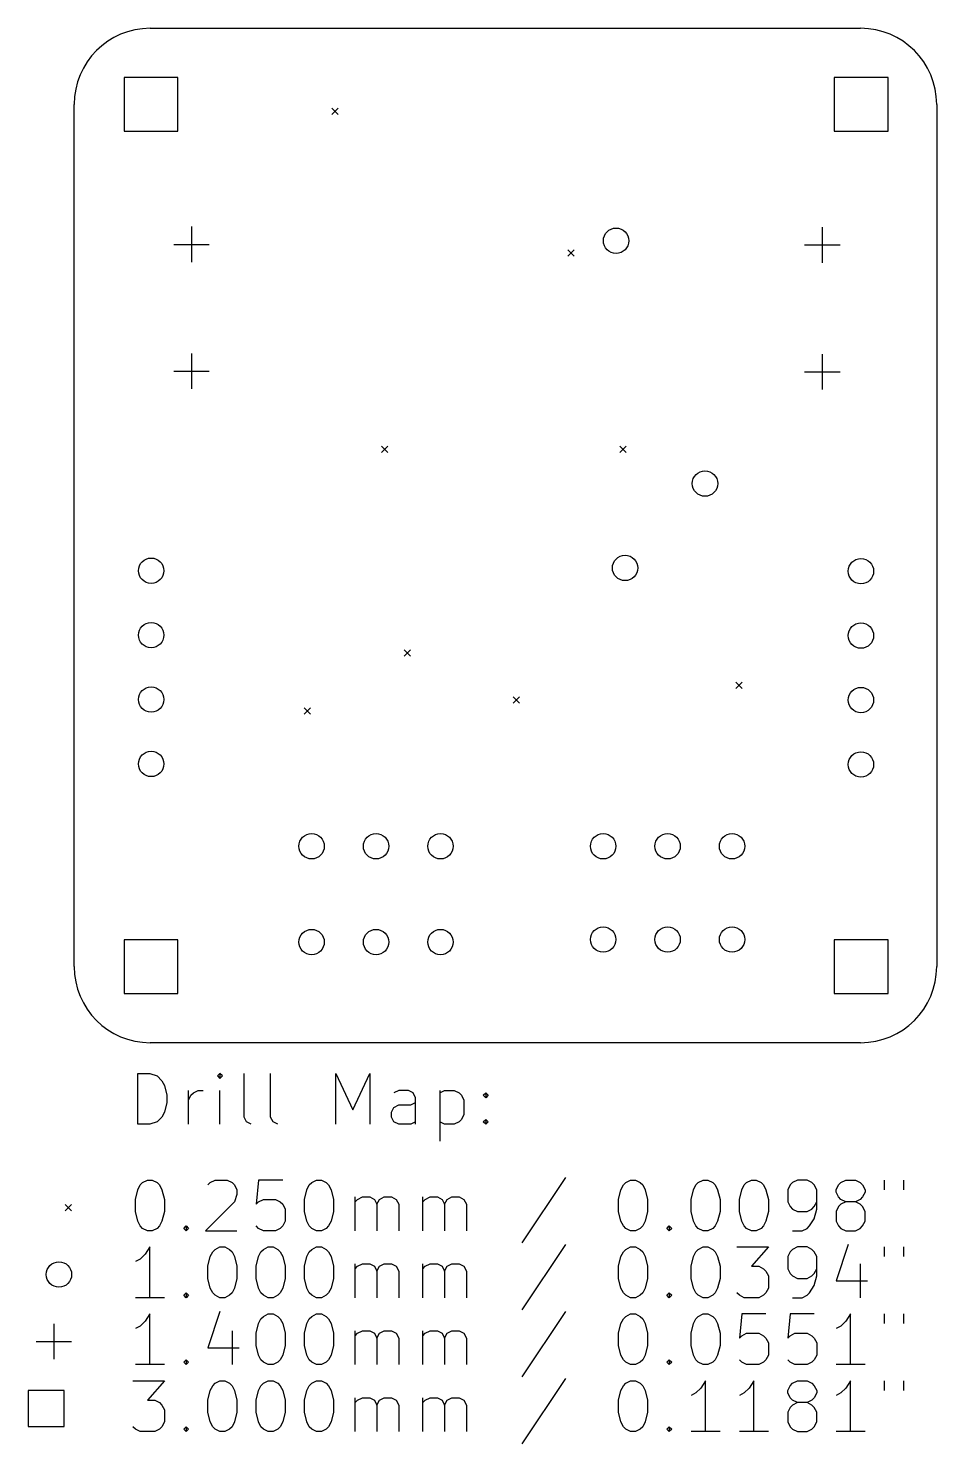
# Model space of a CAD drawing. Extents: x 111.7 to 181.5, y -141.1 to -85.
# Drawn here: x 111.7 to 147.5, y -140.8 to -85 of the extents above; entities that cross this region are included whole.
import ezdxf

# ---------------------------------------------------------------- set-up
doc = ezdxf.new("R2010")
doc.units = 0
doc.layers.add('BLACK', color=7, linetype='CONTINUOUS')

msp = doc.modelspace()

# ---------------------------------------------------------------- linework, layer by layer
at = {"layer": 'BLACK', "linetype": 'CONTINUOUS'}
for p, q in [((116.4872, -84.9934), (144.4872, -84.9934)), ((117.57327, -86.93273), (115.45193, -86.93273)), ((115.45193, -86.93273), (115.45193, -89.05407)), ((117.57327, -89.05407), (117.57327, -86.93273)), ((145.57327, -86.93273), (143.45193, -86.93273)), ((143.45193, -86.93273), (143.45193, -89.05407)), ((145.57327, -89.05407), (145.57327, -86.93273)), ((113.4872, -121.9934), (113.4872, -87.9934)), ((123.6492, -88.14), (123.8992, -88.39)), ((123.8992, -88.14), (123.6492, -88.39)), ((147.4872, -87.9934), (147.4872, -121.9934)), ((115.45193, -89.05407), (117.57327, -89.05407)), ((143.45193, -89.05407), (145.57327, -89.05407)), ((118.11, -92.812), (118.11, -94.212)), ((142.9766, -92.8374), (142.9766, -94.2374)), ((117.41, -93.512), (118.81, -93.512)), ((132.9456, -93.728), (133.1956, -93.978)), ((133.1956, -93.728), (132.9456, -93.978)), ((142.2766, -93.5374), (143.6766, -93.5374)), ((118.11, -97.812), (118.11, -99.212)), ((142.9766, -97.8374), (142.9766, -99.2374)), ((117.41, -98.512), (118.81, -98.512)), ((142.2766, -98.5374), (143.6766, -98.5374)), ((125.605, -101.475), (125.855, -101.725)), ((125.855, -101.475), (125.605, -101.725)), ((135.003, -101.475), (135.253, -101.725)), ((135.253, -101.475), (135.003, -101.725)), ((126.494, -109.5014), (126.744, -109.7514)), ((126.744, -109.5014), (126.494, -109.7514)), ((139.575, -110.7714), (139.825, -111.0214)), ((139.825, -110.7714), (139.575, -111.0214)), ((130.7866, -111.3556), (131.0366, -111.6056)), ((131.0366, -111.3556), (130.7866, -111.6056)), ((122.557, -111.7874), (122.807, -112.0374)), ((122.807, -111.7874), (122.557, -112.0374)), ((117.57327, -120.93273), (115.45193, -120.93273)), ((115.45193, -120.93273), (115.45193, -123.05407)), ((117.57327, -123.05407), (117.57327, -120.93273)), ((145.57327, -120.93273), (143.45193, -120.93273)), ((143.45193, -120.93273), (143.45193, -123.05407)), ((145.57327, -123.05407), (145.57327, -120.93273)), ((115.45193, -123.05407), (117.57327, -123.05407)), ((143.45193, -123.05407), (145.57327, -123.05407)), ((144.4872, -124.9934), (116.4872, -124.9934)), ((115.994968, -128.208238), (115.994968, -126.208238)), ((115.994968, -126.208238), (116.471158, -126.208238)), ((116.471158, -126.208238), (116.756873, -126.303476)), ((116.756873, -126.303476), (116.947349, -126.493952)), ((116.947349, -126.493952), (117.042587, -126.684428)), ((117.042587, -126.684428), (117.137825, -127.06538)), ((119.233063, -126.208238), (119.137825, -126.303476)), ((119.137825, -126.303476), (119.233063, -126.398714)), ((119.328301, -126.303476), (119.233063, -126.208238)), ((119.233063, -126.208238), (119.233063, -126.398714)), ((119.233063, -126.398714), (119.328301, -126.303476)), ((120.185444, -127.922523), (120.185444, -126.208238)), ((121.233063, -127.922523), (121.233063, -126.208238)), ((123.804492, -128.208238), (123.804492, -126.208238)), ((123.804492, -126.208238), (124.471159, -127.636809)), ((124.471159, -127.636809), (125.137825, -126.208238)), ((125.137825, -126.208238), (125.137825, -128.208238)), ((117.137825, -127.06538), (117.137825, -127.351095)), ((117.994968, -128.208238), (117.994968, -126.874904)), ((117.994968, -127.255857), (118.090206, -127.06538)), ((118.090206, -127.06538), (118.185444, -126.970142)), ((118.185444, -126.970142), (118.37592, -126.874904)), ((118.37592, -126.874904), (118.566397, -126.874904)), ((119.233063, -128.208238), (119.233063, -126.874904)), ((126.280682, -126.874904), (126.090206, -126.970142)), ((126.661635, -126.874904), (126.280682, -126.874904)), ((126.852111, -126.970142), (126.661635, -126.874904)), ((126.947349, -127.160619), (126.852111, -126.970142)), ((126.947349, -128.208238), (126.947349, -127.160619)), ((127.89973, -126.874904), (127.89973, -128.874904)), ((127.89973, -126.970142), (128.090206, -126.874904)), ((128.090206, -126.874904), (128.471159, -126.874904)), ((128.471159, -126.874904), (128.661635, -126.970142)), ((128.661635, -126.970142), (128.756873, -127.06538)), ((128.756873, -127.06538), (128.852111, -127.255857)), ((129.614016, -127.06538), (129.709254, -126.970142)), ((129.709254, -127.160619), (129.614016, -127.06538)), ((129.709254, -126.970142), (129.804492, -127.06538)), ((129.709254, -126.970142), (129.709254, -127.160619)), ((129.804492, -127.06538), (129.709254, -127.160619)), ((117.042587, -127.732047), (116.947349, -127.922523)), ((117.137825, -127.351095), (117.042587, -127.732047)), ((125.994968, -127.732047), (126.090206, -127.541571)), ((125.994968, -127.922523), (125.994968, -127.732047)), ((126.090206, -127.541571), (126.280682, -127.446333)), ((126.280682, -127.446333), (126.756873, -127.446333)), ((126.756873, -127.446333), (126.947349, -127.351095)), ((128.852111, -127.255857), (128.852111, -127.827285)), ((116.471158, -128.208238), (115.994968, -128.208238)), ((116.756873, -128.113), (116.471158, -128.208238)), ((116.947349, -127.922523), (116.756873, -128.113)), ((120.280682, -128.113), (120.185444, -127.922523)), ((120.471158, -128.208238), (120.280682, -128.113)), ((121.328301, -128.113), (121.233063, -127.922523)), ((121.518777, -128.208238), (121.328301, -128.113)), ((126.090206, -128.113), (125.994968, -127.922523)), ((126.280682, -128.208238), (126.090206, -128.113)), ((126.756873, -128.208238), (126.280682, -128.208238)), ((126.947349, -128.113), (126.756873, -128.208238)), ((128.090206, -128.208238), (127.89973, -128.113)), ((128.471159, -128.208238), (128.090206, -128.208238)), ((128.661635, -128.113), (128.471159, -128.208238)), ((128.756873, -128.017761), (128.661635, -128.113)), ((128.852111, -127.827285), (128.756873, -128.017761)), ((129.614016, -128.113), (129.709254, -128.017761)), ((129.709254, -128.208238), (129.614016, -128.113)), ((129.709254, -128.017761), (129.804492, -128.113)), ((129.709254, -128.017761), (129.709254, -128.208238)), ((129.804492, -128.113), (129.709254, -128.208238)), ((116.090206, -130.598714), (116.185444, -130.503476)), ((116.185444, -130.503476), (116.37592, -130.408238)), ((116.37592, -130.408238), (116.566397, -130.408238)), ((116.566397, -130.408238), (116.756873, -130.503476)), ((116.756873, -130.503476), (116.852111, -130.598714)), ((118.756873, -130.598714), (118.852111, -130.503476)), ((118.852111, -130.503476), (119.042587, -130.408238)), ((119.042587, -130.408238), (119.518778, -130.408238)), ((119.518778, -130.408238), (119.709254, -130.503476)), ((119.709254, -130.503476), (119.804492, -130.598714)), ((120.756873, -130.408238), (120.661635, -131.360619)), ((121.709254, -130.408238), (120.756873, -130.408238)), ((122.756873, -130.598714), (122.852111, -130.503476)), ((122.852111, -130.503476), (123.042587, -130.408238)), ((123.042587, -130.408238), (123.233064, -130.408238)), ((123.233064, -130.408238), (123.42354, -130.503476)), ((123.42354, -130.503476), (123.518778, -130.598714)), ((132.852112, -130.313), (131.137827, -132.884428)), ((135.137827, -130.598714), (135.233065, -130.503476)), ((135.233065, -130.503476), (135.423541, -130.408238)), ((135.423541, -130.408238), (135.614018, -130.408238)), ((135.614018, -130.408238), (135.804494, -130.503476)), ((135.804494, -130.503476), (135.899732, -130.598714)), ((137.99497, -130.598714), (138.090208, -130.503476)), ((138.090208, -130.503476), (138.280684, -130.408238)), ((138.280684, -130.408238), (138.471161, -130.408238)), ((138.471161, -130.408238), (138.661637, -130.503476)), ((138.661637, -130.503476), (138.756875, -130.598714)), ((139.899732, -130.598714), (139.99497, -130.503476)), ((139.99497, -130.503476), (140.185446, -130.408238)), ((140.185446, -130.408238), (140.375923, -130.408238)), ((140.375923, -130.408238), (140.566399, -130.503476)), ((140.566399, -130.503476), (140.661637, -130.598714)), ((141.804494, -130.503476), (141.709256, -130.598714)), ((141.99497, -130.408238), (141.804494, -130.503476)), ((142.375923, -130.408238), (141.99497, -130.408238)), ((142.566399, -130.503476), (142.375923, -130.408238)), ((142.661637, -130.598714), (142.566399, -130.503476)), ((143.614018, -130.598714), (143.709256, -130.503476)), ((143.709256, -130.503476), (143.899732, -130.408238)), ((143.899732, -130.408238), (144.280685, -130.408238)), ((144.280685, -130.408238), (144.471161, -130.503476)), ((144.471161, -130.503476), (144.566399, -130.598714)), ((145.423542, -130.408238), (145.423542, -130.78919)), ((146.185447, -130.408238), (146.185447, -130.78919)), ((115.89973, -131.170142), (115.994968, -130.78919)), ((115.994968, -130.78919), (116.090206, -130.598714)), ((116.852111, -130.598714), (116.947349, -130.78919)), ((116.947349, -130.78919), (117.042587, -131.170142)), ((119.804492, -130.598714), (119.89973, -130.78919)), ((119.89973, -130.979666), (119.804492, -131.26538)), ((119.89973, -130.78919), (119.89973, -130.979666)), ((122.566397, -131.170142), (122.661635, -130.78919)), ((122.661635, -130.78919), (122.756873, -130.598714)), ((123.518778, -130.598714), (123.614016, -130.78919)), ((123.614016, -130.78919), (123.709254, -131.170142)), ((124.566397, -132.408238), (124.566397, -131.074904)), ((124.661635, -131.170142), (124.852111, -131.074904)), ((124.852111, -131.074904), (125.137826, -131.074904)), ((125.137826, -131.074904), (125.328302, -131.170142)), ((125.518778, -131.170142), (125.709254, -131.074904)), ((125.709254, -131.074904), (125.994968, -131.074904)), ((125.994968, -131.074904), (126.185445, -131.170142)), ((127.233064, -132.408238), (127.233064, -131.074904)), ((127.328302, -131.170142), (127.518778, -131.074904)), ((127.518778, -131.074904), (127.804493, -131.074904)), ((127.804493, -131.074904), (127.994969, -131.170142)), ((128.185445, -131.170142), (128.375921, -131.074904)), ((128.375921, -131.074904), (128.661635, -131.074904)), ((128.661635, -131.074904), (128.852112, -131.170142)), ((134.947351, -131.170142), (135.042589, -130.78919)), ((135.042589, -130.78919), (135.137827, -130.598714)), ((135.899732, -130.598714), (135.99497, -130.78919)), ((135.99497, -130.78919), (136.090208, -131.170142)), ((137.804494, -131.170142), (137.899732, -130.78919)), ((137.899732, -130.78919), (137.99497, -130.598714)), ((138.756875, -130.598714), (138.852113, -130.78919)), ((138.852113, -130.78919), (138.947351, -131.170142)), ((139.709256, -131.170142), (139.804494, -130.78919)), ((139.804494, -130.78919), (139.899732, -130.598714)), ((140.661637, -130.598714), (140.756875, -130.78919)), ((140.756875, -130.78919), (140.852113, -131.170142)), ((141.709256, -130.598714), (141.614018, -130.78919)), ((141.614018, -130.78919), (141.614018, -131.26538)), ((142.756875, -130.78919), (142.661637, -130.598714)), ((142.756875, -131.551095), (142.756875, -130.78919)), ((143.51878, -130.78919), (143.614018, -130.598714)), ((143.51878, -130.884428), (143.51878, -130.78919)), ((143.614018, -131.074904), (143.51878, -130.884428)), ((143.709256, -131.170142), (143.614018, -131.074904)), ((144.566399, -131.074904), (144.471161, -131.170142)), ((144.566399, -130.598714), (144.661637, -130.78919)), ((144.661637, -130.884428), (144.566399, -131.074904)), ((144.661637, -130.78919), (144.661637, -130.884428)), ((113.1372, -131.3684), (113.3872, -131.6184)), ((113.3872, -131.3684), (113.1372, -131.6184)), ((115.89973, -131.646333), (115.89973, -131.170142)), ((115.994968, -132.027285), (115.89973, -131.646333)), ((117.042587, -131.646333), (116.947349, -132.027285)), ((117.042587, -131.170142), (117.042587, -131.646333)), ((119.804492, -131.26538), (118.661635, -132.408238)), ((120.661635, -131.360619), (120.756873, -131.26538)), ((120.756873, -131.26538), (120.947349, -131.170142)), ((120.947349, -131.170142), (121.42354, -131.170142)), ((121.42354, -131.170142), (121.614016, -131.26538)), ((121.614016, -131.26538), (121.709254, -131.360619)), ((121.709254, -131.360619), (121.804492, -131.551095)), ((121.804492, -131.551095), (121.804492, -132.027285)), ((122.566397, -131.646333), (122.566397, -131.170142)), ((122.661635, -132.027285), (122.566397, -131.646333)), ((123.709254, -131.646333), (123.614016, -132.027285)), ((123.709254, -131.170142), (123.709254, -131.646333)), ((124.566397, -131.26538), (124.661635, -131.170142)), ((125.328302, -131.170142), (125.42354, -131.360619)), ((125.42354, -131.360619), (125.518778, -131.170142)), ((125.42354, -131.360619), (125.42354, -132.408238)), ((126.185445, -131.170142), (126.280683, -131.360619)), ((126.280683, -131.360619), (126.280683, -132.408238)), ((127.233064, -131.26538), (127.328302, -131.170142)), ((127.994969, -131.170142), (128.090207, -131.360619)), ((128.090207, -131.360619), (128.185445, -131.170142)), ((128.090207, -131.360619), (128.090207, -132.408238)), ((128.852112, -131.170142), (128.94735, -131.360619)), ((128.94735, -131.360619), (128.94735, -132.408238)), ((134.947351, -131.646333), (134.947351, -131.170142)), ((135.042589, -132.027285), (134.947351, -131.646333)), ((136.090208, -131.646333), (135.99497, -132.027285)), ((136.090208, -131.170142), (136.090208, -131.646333)), ((137.804494, -131.646333), (137.804494, -131.170142)), ((137.899732, -132.027285), (137.804494, -131.646333)), ((138.947351, -131.646333), (138.852113, -132.027285)), ((138.947351, -131.170142), (138.947351, -131.646333)), ((139.709256, -131.646333), (139.709256, -131.170142)), ((139.804494, -132.027285), (139.709256, -131.646333)), ((140.852113, -131.646333), (140.756875, -132.027285)), ((140.852113, -131.170142), (140.852113, -131.646333)), ((141.614018, -131.26538), (141.709256, -131.455857)), ((141.709256, -131.455857), (141.804494, -131.551095)), ((141.804494, -131.551095), (141.99497, -131.646333)), ((141.99497, -131.646333), (142.375923, -131.646333)), ((142.375923, -131.646333), (142.566399, -131.551095)), ((142.566399, -131.551095), (142.661637, -131.455857)), ((142.661637, -131.455857), (142.756875, -131.26538)), ((142.661637, -131.932047), (142.756875, -131.551095)), ((143.614018, -131.455857), (143.51878, -131.646333)), ((143.51878, -131.646333), (143.51878, -132.027285)), ((143.709256, -131.360619), (143.614018, -131.455857)), ((143.899732, -131.26538), (143.709256, -131.170142)), ((143.899732, -131.26538), (143.709256, -131.360619)), ((144.280685, -131.26538), (143.899732, -131.26538)), ((144.471161, -131.170142), (144.280685, -131.26538)), ((144.471161, -131.360619), (144.280685, -131.26538)), ((144.566399, -131.455857), (144.471161, -131.360619)), ((144.661637, -131.646333), (144.566399, -131.455857)), ((144.661637, -132.027285), (144.661637, -131.646333)), ((116.090206, -132.217761), (115.994968, -132.027285)), ((116.185444, -132.313), (116.090206, -132.217761)), ((116.852111, -132.217761), (116.756873, -132.313)), ((116.947349, -132.027285), (116.852111, -132.217761)), ((117.804492, -132.313), (117.89973, -132.217761)), ((117.89973, -132.217761), (117.994968, -132.313)), ((117.89973, -132.217761), (117.89973, -132.408238)), ((120.756873, -132.313), (120.661635, -132.217761)), ((121.709254, -132.217761), (121.614016, -132.313)), ((121.804492, -132.027285), (121.709254, -132.217761)), ((122.756873, -132.217761), (122.661635, -132.027285)), ((122.852111, -132.313), (122.756873, -132.217761)), ((123.518778, -132.217761), (123.42354, -132.313)), ((123.614016, -132.027285), (123.518778, -132.217761)), ((135.137827, -132.217761), (135.042589, -132.027285)), ((135.233065, -132.313), (135.137827, -132.217761)), ((135.899732, -132.217761), (135.804494, -132.313)), ((135.99497, -132.027285), (135.899732, -132.217761)), ((136.852113, -132.313), (136.947351, -132.217761)), ((136.947351, -132.217761), (137.042589, -132.313)), ((136.947351, -132.217761), (136.947351, -132.408238)), ((137.99497, -132.217761), (137.899732, -132.027285)), ((138.090208, -132.313), (137.99497, -132.217761)), ((138.756875, -132.217761), (138.661637, -132.313)), ((138.852113, -132.027285), (138.756875, -132.217761)), ((139.899732, -132.217761), (139.804494, -132.027285)), ((139.99497, -132.313), (139.899732, -132.217761)), ((140.661637, -132.217761), (140.566399, -132.313)), ((140.756875, -132.027285), (140.661637, -132.217761)), ((142.375923, -132.313), (142.471161, -132.217761)), ((142.471161, -132.217761), (142.661637, -131.932047)), ((143.51878, -132.027285), (143.614018, -132.217761)), ((143.614018, -132.217761), (143.709256, -132.313)), ((144.471161, -132.313), (144.566399, -132.217761)), ((144.566399, -132.217761), (144.661637, -132.027285)), ((116.37592, -132.408238), (116.185444, -132.313)), ((116.566397, -132.408238), (116.37592, -132.408238)), ((116.756873, -132.313), (116.566397, -132.408238)), ((117.89973, -132.408238), (117.804492, -132.313)), ((117.994968, -132.313), (117.89973, -132.408238)), ((118.661635, -132.408238), (119.89973, -132.408238)), ((120.947349, -132.408238), (120.756873, -132.313)), ((121.42354, -132.408238), (120.947349, -132.408238)), ((121.614016, -132.313), (121.42354, -132.408238)), ((123.042587, -132.408238), (122.852111, -132.313)), ((123.233064, -132.408238), (123.042587, -132.408238)), ((123.42354, -132.313), (123.233064, -132.408238)), ((135.423541, -132.408238), (135.233065, -132.313)), ((135.614018, -132.408238), (135.423541, -132.408238)), ((135.804494, -132.313), (135.614018, -132.408238)), ((136.947351, -132.408238), (136.852113, -132.313)), ((137.042589, -132.313), (136.947351, -132.408238)), ((138.280684, -132.408238), (138.090208, -132.313)), ((138.471161, -132.408238), (138.280684, -132.408238)), ((138.661637, -132.313), (138.471161, -132.408238)), ((140.185446, -132.408238), (139.99497, -132.313)), ((140.375923, -132.408238), (140.185446, -132.408238)), ((140.566399, -132.313), (140.375923, -132.408238)), ((141.804494, -132.408238), (142.185446, -132.408238)), ((142.185446, -132.408238), (142.375923, -132.313)), ((143.709256, -132.313), (143.899732, -132.408238)), ((143.899732, -132.408238), (144.280685, -132.408238)), ((144.280685, -132.408238), (144.471161, -132.313)), ((116.280682, -133.333952), (116.090206, -133.524428)), ((116.471158, -133.048238), (116.280682, -133.333952)), ((116.471158, -135.048238), (116.471158, -133.048238)), ((118.852111, -133.42919), (118.947349, -133.238714)), ((118.947349, -133.238714), (119.042587, -133.143476)), ((119.042587, -133.143476), (119.233063, -133.048238)), ((119.233063, -133.048238), (119.42354, -133.048238)), ((119.42354, -133.048238), (119.614016, -133.143476)), ((119.614016, -133.143476), (119.709254, -133.238714)), ((119.709254, -133.238714), (119.804492, -133.42919)), ((120.756873, -133.42919), (120.852111, -133.238714)), ((120.852111, -133.238714), (120.947349, -133.143476)), ((120.947349, -133.143476), (121.137825, -133.048238)), ((121.137825, -133.048238), (121.328302, -133.048238)), ((121.328302, -133.048238), (121.518778, -133.143476)), ((121.518778, -133.143476), (121.614016, -133.238714)), ((121.614016, -133.238714), (121.709254, -133.42919)), ((122.661635, -133.42919), (122.756873, -133.238714)), ((122.756873, -133.238714), (122.852111, -133.143476)), ((122.852111, -133.143476), (123.042587, -133.048238)), ((123.042587, -133.048238), (123.233064, -133.048238)), ((123.233064, -133.048238), (123.42354, -133.143476)), ((123.42354, -133.143476), (123.518778, -133.238714)), ((123.518778, -133.238714), (123.614016, -133.42919)), ((132.852112, -132.953), (131.137827, -135.524428)), ((135.042589, -133.42919), (135.137827, -133.238714)), ((135.137827, -133.238714), (135.233065, -133.143476)), ((135.233065, -133.143476), (135.423541, -133.048238)), ((135.423541, -133.048238), (135.614018, -133.048238)), ((135.614018, -133.048238), (135.804494, -133.143476)), ((135.804494, -133.143476), (135.899732, -133.238714)), ((135.899732, -133.238714), (135.99497, -133.42919)), ((137.899732, -133.42919), (137.99497, -133.238714)), ((137.99497, -133.238714), (138.090208, -133.143476)), ((138.090208, -133.143476), (138.280684, -133.048238)), ((138.280684, -133.048238), (138.471161, -133.048238)), ((138.471161, -133.048238), (138.661637, -133.143476)), ((138.661637, -133.143476), (138.756875, -133.238714)), ((138.756875, -133.238714), (138.852113, -133.42919)), ((139.614018, -133.048238), (140.852113, -133.048238)), ((140.852113, -133.048238), (140.185446, -133.810142)), ((141.709256, -133.238714), (141.614018, -133.42919)), ((141.804494, -133.143476), (141.709256, -133.238714)), ((141.99497, -133.048238), (141.804494, -133.143476)), ((142.375923, -133.048238), (141.99497, -133.048238)), ((142.566399, -133.143476), (142.375923, -133.048238)), ((142.661637, -133.238714), (142.566399, -133.143476)), ((142.756875, -133.42919), (142.661637, -133.238714)), ((143.99497, -132.953), (143.51878, -134.381571)), ((145.423542, -133.048238), (145.423542, -133.42919)), ((146.185447, -133.048238), (146.185447, -133.42919)), ((116.090206, -133.524428), (115.89973, -133.619666)), ((118.756873, -133.810142), (118.852111, -133.42919)), ((118.756873, -134.286333), (118.756873, -133.810142)), ((119.804492, -133.42919), (119.89973, -133.810142)), ((119.89973, -133.810142), (119.89973, -134.286333)), ((120.661635, -133.810142), (120.756873, -133.42919)), ((120.661635, -134.286333), (120.661635, -133.810142)), ((121.709254, -133.42919), (121.804492, -133.810142)), ((121.804492, -133.810142), (121.804492, -134.286333)), ((122.566397, -133.810142), (122.661635, -133.42919)), ((122.566397, -134.286333), (122.566397, -133.810142)), ((123.614016, -133.42919), (123.709254, -133.810142)), ((123.709254, -133.810142), (123.709254, -134.286333)), ((124.566397, -135.048238), (124.566397, -133.714904)), ((124.566397, -133.90538), (124.661635, -133.810142)), ((124.661635, -133.810142), (124.852111, -133.714904)), ((124.852111, -133.714904), (125.137826, -133.714904)), ((125.137826, -133.714904), (125.328302, -133.810142)), ((125.328302, -133.810142), (125.42354, -134.000619)), ((125.42354, -134.000619), (125.518778, -133.810142)), ((125.518778, -133.810142), (125.709254, -133.714904)), ((125.709254, -133.714904), (125.994968, -133.714904)), ((125.994968, -133.714904), (126.185445, -133.810142)), ((126.185445, -133.810142), (126.280683, -134.000619)), ((127.233064, -135.048238), (127.233064, -133.714904)), ((127.233064, -133.90538), (127.328302, -133.810142)), ((127.328302, -133.810142), (127.518778, -133.714904)), ((127.518778, -133.714904), (127.804493, -133.714904)), ((127.804493, -133.714904), (127.994969, -133.810142)), ((127.994969, -133.810142), (128.090207, -134.000619)), ((128.090207, -134.000619), (128.185445, -133.810142)), ((128.185445, -133.810142), (128.375921, -133.714904)), ((128.375921, -133.714904), (128.661635, -133.714904)), ((128.661635, -133.714904), (128.852112, -133.810142)), ((128.852112, -133.810142), (128.94735, -134.000619)), ((134.947351, -133.810142), (135.042589, -133.42919)), ((134.947351, -134.286333), (134.947351, -133.810142)), ((135.99497, -133.42919), (136.090208, -133.810142)), ((136.090208, -133.810142), (136.090208, -134.286333)), ((137.804494, -133.810142), (137.899732, -133.42919)), ((137.804494, -134.286333), (137.804494, -133.810142)), ((138.852113, -133.42919), (138.947351, -133.810142)), ((138.947351, -133.810142), (138.947351, -134.286333)), ((140.185446, -133.810142), (140.471161, -133.810142)), ((140.471161, -133.810142), (140.661637, -133.90538)), ((140.661637, -133.90538), (140.756875, -134.000619)), ((141.614018, -133.42919), (141.614018, -133.90538)), ((141.614018, -133.90538), (141.709256, -134.095857)), ((142.661637, -134.095857), (142.756875, -133.90538)), ((142.756875, -134.191095), (142.756875, -133.42919)), ((144.471161, -133.714904), (144.471161, -135.048238)), ((118.852111, -134.667285), (118.756873, -134.286333)), ((119.89973, -134.286333), (119.804492, -134.667285)), ((120.756873, -134.667285), (120.661635, -134.286333)), ((121.804492, -134.286333), (121.709254, -134.667285)), ((122.661635, -134.667285), (122.566397, -134.286333)), ((123.709254, -134.286333), (123.614016, -134.667285)), ((125.42354, -134.000619), (125.42354, -135.048238)), ((126.280683, -134.000619), (126.280683, -135.048238)), ((128.090207, -134.000619), (128.090207, -135.048238)), ((128.94735, -134.000619), (128.94735, -135.048238)), ((135.042589, -134.667285), (134.947351, -134.286333)), ((136.090208, -134.286333), (135.99497, -134.667285)), ((137.899732, -134.667285), (137.804494, -134.286333)), ((138.947351, -134.286333), (138.852113, -134.667285)), ((140.756875, -134.000619), (140.852113, -134.191095)), ((140.852113, -134.191095), (140.852113, -134.667285)), ((141.709256, -134.095857), (141.804494, -134.191095)), ((141.804494, -134.191095), (141.99497, -134.286333)), ((141.99497, -134.286333), (142.375923, -134.286333)), ((142.375923, -134.286333), (142.566399, -134.191095)), ((142.566399, -134.191095), (142.661637, -134.095857)), ((142.661637, -134.572047), (142.756875, -134.191095)), ((143.51878, -134.381571), (144.756875, -134.381571)), ((117.042587, -135.048238), (115.89973, -135.048238)), ((117.804492, -134.953), (117.89973, -134.857761)), ((117.89973, -135.048238), (117.804492, -134.953)), ((117.89973, -134.857761), (117.994968, -134.953)), ((117.89973, -134.857761), (117.89973, -135.048238)), ((117.994968, -134.953), (117.89973, -135.048238)), ((118.947349, -134.857761), (118.852111, -134.667285)), ((119.042587, -134.953), (118.947349, -134.857761)), ((119.233063, -135.048238), (119.042587, -134.953)), ((119.42354, -135.048238), (119.233063, -135.048238)), ((119.614016, -134.953), (119.42354, -135.048238)), ((119.709254, -134.857761), (119.614016, -134.953)), ((119.804492, -134.667285), (119.709254, -134.857761)), ((120.852111, -134.857761), (120.756873, -134.667285)), ((120.947349, -134.953), (120.852111, -134.857761)), ((121.137825, -135.048238), (120.947349, -134.953)), ((121.328302, -135.048238), (121.137825, -135.048238)), ((121.518778, -134.953), (121.328302, -135.048238)), ((121.614016, -134.857761), (121.518778, -134.953)), ((121.709254, -134.667285), (121.614016, -134.857761)), ((122.756873, -134.857761), (122.661635, -134.667285)), ((122.852111, -134.953), (122.756873, -134.857761)), ((123.042587, -135.048238), (122.852111, -134.953)), ((123.233064, -135.048238), (123.042587, -135.048238)), ((123.42354, -134.953), (123.233064, -135.048238)), ((123.518778, -134.857761), (123.42354, -134.953)), ((123.614016, -134.667285), (123.518778, -134.857761)), ((135.137827, -134.857761), (135.042589, -134.667285)), ((135.233065, -134.953), (135.137827, -134.857761)), ((135.423541, -135.048238), (135.233065, -134.953)), ((135.614018, -135.048238), (135.423541, -135.048238)), ((135.804494, -134.953), (135.614018, -135.048238)), ((135.899732, -134.857761), (135.804494, -134.953)), ((135.99497, -134.667285), (135.899732, -134.857761)), ((136.852113, -134.953), (136.947351, -134.857761)), ((136.947351, -135.048238), (136.852113, -134.953)), ((136.947351, -134.857761), (137.042589, -134.953)), ((136.947351, -134.857761), (136.947351, -135.048238)), ((137.042589, -134.953), (136.947351, -135.048238)), ((137.99497, -134.857761), (137.899732, -134.667285)), ((138.090208, -134.953), (137.99497, -134.857761)), ((138.280684, -135.048238), (138.090208, -134.953)), ((138.471161, -135.048238), (138.280684, -135.048238)), ((138.661637, -134.953), (138.471161, -135.048238)), ((138.756875, -134.857761), (138.661637, -134.953)), ((138.852113, -134.667285), (138.756875, -134.857761)), ((139.709256, -134.953), (139.614018, -134.857761)), ((139.899732, -135.048238), (139.709256, -134.953)), ((140.471161, -135.048238), (139.899732, -135.048238)), ((140.661637, -134.953), (140.471161, -135.048238)), ((140.756875, -134.857761), (140.661637, -134.953)), ((140.852113, -134.667285), (140.756875, -134.857761)), ((141.804494, -135.048238), (142.185446, -135.048238)), ((142.185446, -135.048238), (142.375923, -134.953)), ((142.375923, -134.953), (142.471161, -134.857761)), ((142.471161, -134.857761), (142.661637, -134.572047)), ((119.233063, -135.593), (118.756873, -137.021571)), ((132.852112, -135.593), (131.137827, -138.164428)), ((112.6872, -136.0734), (112.6872, -137.4734)), ((116.090206, -136.164428), (115.89973, -136.259666)), ((116.280682, -135.973952), (116.090206, -136.164428)), ((116.471158, -135.688238), (116.280682, -135.973952)), ((116.471158, -137.688238), (116.471158, -135.688238)), ((120.661635, -136.450142), (120.756873, -136.06919)), ((120.756873, -136.06919), (120.852111, -135.878714)), ((120.852111, -135.878714), (120.947349, -135.783476)), ((120.947349, -135.783476), (121.137825, -135.688238)), ((121.137825, -135.688238), (121.328302, -135.688238)), ((121.328302, -135.688238), (121.518778, -135.783476)), ((121.518778, -135.783476), (121.614016, -135.878714)), ((121.614016, -135.878714), (121.709254, -136.06919)), ((121.709254, -136.06919), (121.804492, -136.450142)), ((122.566397, -136.450142), (122.661635, -136.06919)), ((122.661635, -136.06919), (122.756873, -135.878714)), ((122.756873, -135.878714), (122.852111, -135.783476)), ((122.852111, -135.783476), (123.042587, -135.688238)), ((123.042587, -135.688238), (123.233064, -135.688238)), ((123.233064, -135.688238), (123.42354, -135.783476)), ((123.42354, -135.783476), (123.518778, -135.878714)), ((123.518778, -135.878714), (123.614016, -136.06919)), ((123.614016, -136.06919), (123.709254, -136.450142)), ((134.947351, -136.450142), (135.042589, -136.06919)), ((135.042589, -136.06919), (135.137827, -135.878714)), ((135.137827, -135.878714), (135.233065, -135.783476)), ((135.233065, -135.783476), (135.423541, -135.688238)), ((135.423541, -135.688238), (135.614018, -135.688238)), ((135.614018, -135.688238), (135.804494, -135.783476)), ((135.804494, -135.783476), (135.899732, -135.878714)), ((135.899732, -135.878714), (135.99497, -136.06919)), ((135.99497, -136.06919), (136.090208, -136.450142)), ((137.804494, -136.450142), (137.899732, -136.06919)), ((137.899732, -136.06919), (137.99497, -135.878714)), ((137.99497, -135.878714), (138.090208, -135.783476)), ((138.090208, -135.783476), (138.280684, -135.688238)), ((138.280684, -135.688238), (138.471161, -135.688238)), ((138.471161, -135.688238), (138.661637, -135.783476)), ((138.661637, -135.783476), (138.756875, -135.878714)), ((138.756875, -135.878714), (138.852113, -136.06919)), ((138.852113, -136.06919), (138.947351, -136.450142)), ((139.804494, -135.688238), (139.709256, -136.640619)), ((140.756875, -135.688238), (139.804494, -135.688238)), ((141.709256, -135.688238), (141.614018, -136.640619)), ((142.661637, -135.688238), (141.709256, -135.688238)), ((143.709256, -136.164428), (143.51878, -136.259666)), ((143.899732, -135.973952), (143.709256, -136.164428)), ((144.090208, -135.688238), (143.899732, -135.973952)), ((144.090208, -137.688238), (144.090208, -135.688238)), ((145.423542, -135.688238), (145.423542, -136.06919)), ((146.185447, -135.688238), (146.185447, -136.06919)), ((119.709254, -136.354904), (119.709254, -137.688238)), ((120.661635, -136.926333), (120.661635, -136.450142)), ((121.804492, -136.450142), (121.804492, -136.926333)), ((122.566397, -136.926333), (122.566397, -136.450142)), ((123.709254, -136.450142), (123.709254, -136.926333)), ((124.566397, -137.688238), (124.566397, -136.354904)), ((124.566397, -136.54538), (124.661635, -136.450142)), ((124.661635, -136.450142), (124.852111, -136.354904)), ((124.852111, -136.354904), (125.137826, -136.354904)), ((125.137826, -136.354904), (125.328302, -136.450142)), ((125.328302, -136.450142), (125.42354, -136.640619)), ((125.42354, -136.640619), (125.518778, -136.450142)), ((125.42354, -136.640619), (125.42354, -137.688238)), ((125.518778, -136.450142), (125.709254, -136.354904)), ((125.709254, -136.354904), (125.994968, -136.354904)), ((125.994968, -136.354904), (126.185445, -136.450142)), ((126.185445, -136.450142), (126.280683, -136.640619)), ((126.280683, -136.640619), (126.280683, -137.688238)), ((127.233064, -137.688238), (127.233064, -136.354904)), ((127.233064, -136.54538), (127.328302, -136.450142)), ((127.328302, -136.450142), (127.518778, -136.354904)), ((127.518778, -136.354904), (127.804493, -136.354904)), ((127.804493, -136.354904), (127.994969, -136.450142)), ((127.994969, -136.450142), (128.090207, -136.640619)), ((128.090207, -136.640619), (128.185445, -136.450142)), ((128.090207, -136.640619), (128.090207, -137.688238)), ((128.185445, -136.450142), (128.375921, -136.354904)), ((128.375921, -136.354904), (128.661635, -136.354904)), ((128.661635, -136.354904), (128.852112, -136.450142)), ((128.852112, -136.450142), (128.94735, -136.640619)), ((128.94735, -136.640619), (128.94735, -137.688238)), ((134.947351, -136.926333), (134.947351, -136.450142)), ((136.090208, -136.450142), (136.090208, -136.926333)), ((137.804494, -136.926333), (137.804494, -136.450142)), ((138.947351, -136.450142), (138.947351, -136.926333)), ((139.709256, -136.640619), (139.804494, -136.54538)), ((139.804494, -136.54538), (139.99497, -136.450142)), ((139.99497, -136.450142), (140.471161, -136.450142)), ((140.471161, -136.450142), (140.661637, -136.54538)), ((140.661637, -136.54538), (140.756875, -136.640619)), ((140.756875, -136.640619), (140.852113, -136.831095)), ((141.614018, -136.640619), (141.709256, -136.54538)), ((141.709256, -136.54538), (141.899732, -136.450142)), ((141.899732, -136.450142), (142.375923, -136.450142)), ((142.375923, -136.450142), (142.566399, -136.54538)), ((142.566399, -136.54538), (142.661637, -136.640619)), ((142.661637, -136.640619), (142.756875, -136.831095)), ((111.9872, -136.7734), (113.3872, -136.7734)), ((118.756873, -137.021571), (119.994968, -137.021571)), ((120.756873, -137.307285), (120.661635, -136.926333)), ((121.804492, -136.926333), (121.709254, -137.307285)), ((122.661635, -137.307285), (122.566397, -136.926333)), ((123.709254, -136.926333), (123.614016, -137.307285)), ((135.042589, -137.307285), (134.947351, -136.926333)), ((136.090208, -136.926333), (135.99497, -137.307285)), ((137.899732, -137.307285), (137.804494, -136.926333)), ((138.947351, -136.926333), (138.852113, -137.307285)), ((140.852113, -136.831095), (140.852113, -137.307285)), ((142.756875, -136.831095), (142.756875, -137.307285)), ((117.042587, -137.688238), (115.89973, -137.688238)), ((117.804492, -137.593), (117.89973, -137.497761)), ((117.89973, -137.688238), (117.804492, -137.593)), ((117.89973, -137.497761), (117.994968, -137.593)), ((117.89973, -137.497761), (117.89973, -137.688238)), ((117.994968, -137.593), (117.89973, -137.688238)), ((120.852111, -137.497761), (120.756873, -137.307285)), ((120.947349, -137.593), (120.852111, -137.497761)), ((121.137825, -137.688238), (120.947349, -137.593)), ((121.328302, -137.688238), (121.137825, -137.688238)), ((121.518778, -137.593), (121.328302, -137.688238)), ((121.614016, -137.497761), (121.518778, -137.593)), ((121.709254, -137.307285), (121.614016, -137.497761)), ((122.756873, -137.497761), (122.661635, -137.307285)), ((122.852111, -137.593), (122.756873, -137.497761)), ((123.042587, -137.688238), (122.852111, -137.593)), ((123.233064, -137.688238), (123.042587, -137.688238)), ((123.42354, -137.593), (123.233064, -137.688238)), ((123.518778, -137.497761), (123.42354, -137.593)), ((123.614016, -137.307285), (123.518778, -137.497761)), ((135.137827, -137.497761), (135.042589, -137.307285)), ((135.233065, -137.593), (135.137827, -137.497761)), ((135.423541, -137.688238), (135.233065, -137.593)), ((135.614018, -137.688238), (135.423541, -137.688238)), ((135.804494, -137.593), (135.614018, -137.688238)), ((135.899732, -137.497761), (135.804494, -137.593)), ((135.99497, -137.307285), (135.899732, -137.497761)), ((136.852113, -137.593), (136.947351, -137.497761)), ((136.947351, -137.688238), (136.852113, -137.593)), ((136.947351, -137.497761), (137.042589, -137.593)), ((136.947351, -137.497761), (136.947351, -137.688238)), ((137.042589, -137.593), (136.947351, -137.688238)), ((137.99497, -137.497761), (137.899732, -137.307285)), ((138.090208, -137.593), (137.99497, -137.497761)), ((138.280684, -137.688238), (138.090208, -137.593)), ((138.471161, -137.688238), (138.280684, -137.688238)), ((138.661637, -137.593), (138.471161, -137.688238)), ((138.756875, -137.497761), (138.661637, -137.593)), ((138.852113, -137.307285), (138.756875, -137.497761)), ((139.804494, -137.593), (139.709256, -137.497761)), ((139.99497, -137.688238), (139.804494, -137.593)), ((140.471161, -137.688238), (139.99497, -137.688238)), ((140.661637, -137.593), (140.471161, -137.688238)), ((140.756875, -137.497761), (140.661637, -137.593)), ((140.852113, -137.307285), (140.756875, -137.497761)), ((141.709256, -137.593), (141.614018, -137.497761)), ((141.899732, -137.688238), (141.709256, -137.593)), ((142.375923, -137.688238), (141.899732, -137.688238)), ((142.566399, -137.593), (142.375923, -137.688238)), ((142.661637, -137.497761), (142.566399, -137.593)), ((142.756875, -137.307285), (142.661637, -137.497761)), ((144.661637, -137.688238), (143.51878, -137.688238)), ((115.804492, -138.328238), (117.042587, -138.328238)), ((117.042587, -138.328238), (116.37592, -139.090142)), ((119.042587, -138.423476), (119.233063, -138.328238)), ((119.233063, -138.328238), (119.42354, -138.328238)), ((119.42354, -138.328238), (119.614016, -138.423476)), ((120.947349, -138.423476), (121.137825, -138.328238)), ((121.137825, -138.328238), (121.328302, -138.328238)), ((121.328302, -138.328238), (121.518778, -138.423476)), ((122.852111, -138.423476), (123.042587, -138.328238)), ((123.042587, -138.328238), (123.233064, -138.328238)), ((123.233064, -138.328238), (123.42354, -138.423476)), ((132.852112, -138.233), (131.137827, -140.804428)), ((135.233065, -138.423476), (135.423541, -138.328238)), ((135.423541, -138.328238), (135.614018, -138.328238)), ((135.614018, -138.328238), (135.804494, -138.423476)), ((138.375922, -138.328238), (138.185446, -138.613952)), ((138.375922, -140.328238), (138.375922, -138.328238)), ((140.280684, -138.328238), (140.090208, -138.613952)), ((140.280684, -140.328238), (140.280684, -138.328238)), ((141.804494, -138.423476), (141.99497, -138.328238)), ((141.99497, -138.328238), (142.375923, -138.328238)), ((142.375923, -138.328238), (142.566399, -138.423476)), ((144.090208, -138.328238), (143.899732, -138.613952)), ((144.090208, -140.328238), (144.090208, -138.328238)), ((145.423542, -138.328238), (145.423542, -138.70919)), ((146.185447, -138.328238), (146.185447, -138.70919)), ((113.094314, -138.706286), (111.680086, -138.706286)), ((111.680086, -138.706286), (111.680086, -140.120514)), ((113.094314, -140.120514), (113.094314, -138.706286)), ((118.756873, -139.090142), (118.852111, -138.70919)), ((118.852111, -138.70919), (118.947349, -138.518714)), ((118.947349, -138.518714), (119.042587, -138.423476)), ((119.614016, -138.423476), (119.709254, -138.518714)), ((119.709254, -138.518714), (119.804492, -138.70919)), ((119.804492, -138.70919), (119.89973, -139.090142)), ((120.661635, -139.090142), (120.756873, -138.70919)), ((120.756873, -138.70919), (120.852111, -138.518714)), ((120.852111, -138.518714), (120.947349, -138.423476)), ((121.518778, -138.423476), (121.614016, -138.518714)), ((121.614016, -138.518714), (121.709254, -138.70919)), ((121.709254, -138.70919), (121.804492, -139.090142)), ((122.566397, -139.090142), (122.661635, -138.70919)), ((122.661635, -138.70919), (122.756873, -138.518714)), ((122.756873, -138.518714), (122.852111, -138.423476)), ((123.42354, -138.423476), (123.518778, -138.518714)), ((123.518778, -138.518714), (123.614016, -138.70919)), ((123.614016, -138.70919), (123.709254, -139.090142)), ((134.947351, -139.090142), (135.042589, -138.70919)), ((135.042589, -138.70919), (135.137827, -138.518714)), ((135.137827, -138.518714), (135.233065, -138.423476)), ((135.804494, -138.423476), (135.899732, -138.518714)), ((135.899732, -138.518714), (135.99497, -138.70919)), ((135.99497, -138.70919), (136.090208, -139.090142)), ((137.99497, -138.804428), (137.804494, -138.899666)), ((138.185446, -138.613952), (137.99497, -138.804428)), ((139.899732, -138.804428), (139.709256, -138.899666)), ((140.090208, -138.613952), (139.899732, -138.804428)), ((141.614018, -138.70919), (141.709256, -138.518714)), ((141.614018, -138.804428), (141.614018, -138.70919)), ((141.709256, -138.994904), (141.614018, -138.804428)), ((141.709256, -138.518714), (141.804494, -138.423476)), ((142.566399, -138.423476), (142.661637, -138.518714)), ((142.661637, -138.518714), (142.756875, -138.70919)), ((142.756875, -138.804428), (142.661637, -138.994904)), ((142.756875, -138.70919), (142.756875, -138.804428)), ((143.709256, -138.804428), (143.51878, -138.899666)), ((143.899732, -138.613952), (143.709256, -138.804428)), ((116.37592, -139.090142), (116.661635, -139.090142)), ((116.661635, -139.090142), (116.852111, -139.18538)), ((116.852111, -139.18538), (116.947349, -139.280619)), ((116.947349, -139.280619), (117.042587, -139.471095)), ((117.042587, -139.471095), (117.042587, -139.947285)), ((118.756873, -139.566333), (118.756873, -139.090142)), ((119.89973, -139.090142), (119.89973, -139.566333)), ((120.661635, -139.566333), (120.661635, -139.090142)), ((121.804492, -139.090142), (121.804492, -139.566333)), ((122.566397, -139.566333), (122.566397, -139.090142)), ((123.709254, -139.090142), (123.709254, -139.566333)), ((124.566397, -140.328238), (124.566397, -138.994904)), ((124.566397, -139.18538), (124.661635, -139.090142)), ((124.661635, -139.090142), (124.852111, -138.994904)), ((124.852111, -138.994904), (125.137826, -138.994904)), ((125.137826, -138.994904), (125.328302, -139.090142)), ((125.328302, -139.090142), (125.42354, -139.280619)), ((125.42354, -139.280619), (125.518778, -139.090142)), ((125.42354, -139.280619), (125.42354, -140.328238)), ((125.518778, -139.090142), (125.709254, -138.994904)), ((125.709254, -138.994904), (125.994968, -138.994904)), ((125.994968, -138.994904), (126.185445, -139.090142)), ((126.185445, -139.090142), (126.280683, -139.280619)), ((126.280683, -139.280619), (126.280683, -140.328238)), ((127.233064, -140.328238), (127.233064, -138.994904)), ((127.233064, -139.18538), (127.328302, -139.090142)), ((127.328302, -139.090142), (127.518778, -138.994904)), ((127.518778, -138.994904), (127.804493, -138.994904)), ((127.804493, -138.994904), (127.994969, -139.090142)), ((127.994969, -139.090142), (128.090207, -139.280619)), ((128.090207, -139.280619), (128.185445, -139.090142)), ((128.090207, -139.280619), (128.090207, -140.328238)), ((128.185445, -139.090142), (128.375921, -138.994904)), ((128.375921, -138.994904), (128.661635, -138.994904)), ((128.661635, -138.994904), (128.852112, -139.090142)), ((128.852112, -139.090142), (128.94735, -139.280619)), ((128.94735, -139.280619), (128.94735, -140.328238)), ((134.947351, -139.566333), (134.947351, -139.090142)), ((136.090208, -139.090142), (136.090208, -139.566333)), ((141.709256, -139.375857), (141.614018, -139.566333)), ((141.804494, -139.090142), (141.709256, -138.994904)), ((141.804494, -139.280619), (141.709256, -139.375857)), ((141.99497, -139.18538), (141.804494, -139.090142)), ((141.99497, -139.18538), (141.804494, -139.280619)), ((142.375923, -139.18538), (141.99497, -139.18538)), ((142.566399, -139.090142), (142.375923, -139.18538)), ((142.566399, -139.280619), (142.375923, -139.18538)), ((142.661637, -138.994904), (142.566399, -139.090142)), ((142.661637, -139.375857), (142.566399, -139.280619)), ((142.756875, -139.566333), (142.661637, -139.375857)), ((117.042587, -139.947285), (116.947349, -140.137761)), ((118.852111, -139.947285), (118.756873, -139.566333)), ((118.947349, -140.137761), (118.852111, -139.947285)), ((119.804492, -139.947285), (119.709254, -140.137761)), ((119.89973, -139.566333), (119.804492, -139.947285)), ((120.756873, -139.947285), (120.661635, -139.566333)), ((120.852111, -140.137761), (120.756873, -139.947285)), ((121.709254, -139.947285), (121.614016, -140.137761)), ((121.804492, -139.566333), (121.709254, -139.947285)), ((122.661635, -139.947285), (122.566397, -139.566333)), ((122.756873, -140.137761), (122.661635, -139.947285)), ((123.614016, -139.947285), (123.518778, -140.137761)), ((123.709254, -139.566333), (123.614016, -139.947285)), ((135.042589, -139.947285), (134.947351, -139.566333)), ((135.137827, -140.137761), (135.042589, -139.947285)), ((135.99497, -139.947285), (135.899732, -140.137761)), ((136.090208, -139.566333), (135.99497, -139.947285)), ((141.614018, -139.566333), (141.614018, -139.947285)), ((141.614018, -139.947285), (141.709256, -140.137761)), ((142.661637, -140.137761), (142.756875, -139.947285)), ((142.756875, -139.947285), (142.756875, -139.566333)), ((111.680086, -140.120514), (113.094314, -140.120514)), ((115.89973, -140.233), (115.804492, -140.137761)), ((116.090206, -140.328238), (115.89973, -140.233)), ((116.661635, -140.328238), (116.090206, -140.328238)), ((116.852111, -140.233), (116.661635, -140.328238)), ((116.947349, -140.137761), (116.852111, -140.233)), ((117.804492, -140.233), (117.89973, -140.137761)), ((117.89973, -140.328238), (117.804492, -140.233)), ((117.89973, -140.137761), (117.994968, -140.233)), ((117.89973, -140.137761), (117.89973, -140.328238)), ((117.994968, -140.233), (117.89973, -140.328238)), ((119.042587, -140.233), (118.947349, -140.137761)), ((119.233063, -140.328238), (119.042587, -140.233)), ((119.42354, -140.328238), (119.233063, -140.328238)), ((119.614016, -140.233), (119.42354, -140.328238)), ((119.709254, -140.137761), (119.614016, -140.233)), ((120.947349, -140.233), (120.852111, -140.137761)), ((121.137825, -140.328238), (120.947349, -140.233)), ((121.328302, -140.328238), (121.137825, -140.328238)), ((121.518778, -140.233), (121.328302, -140.328238)), ((121.614016, -140.137761), (121.518778, -140.233)), ((122.852111, -140.233), (122.756873, -140.137761)), ((123.042587, -140.328238), (122.852111, -140.233)), ((123.233064, -140.328238), (123.042587, -140.328238)), ((123.42354, -140.233), (123.233064, -140.328238)), ((123.518778, -140.137761), (123.42354, -140.233)), ((135.233065, -140.233), (135.137827, -140.137761)), ((135.423541, -140.328238), (135.233065, -140.233)), ((135.614018, -140.328238), (135.423541, -140.328238)), ((135.804494, -140.233), (135.614018, -140.328238)), ((135.899732, -140.137761), (135.804494, -140.233)), ((136.852113, -140.233), (136.947351, -140.137761)), ((136.947351, -140.328238), (136.852113, -140.233)), ((136.947351, -140.137761), (137.042589, -140.233)), ((136.947351, -140.137761), (136.947351, -140.328238)), ((137.042589, -140.233), (136.947351, -140.328238)), ((138.947351, -140.328238), (137.804494, -140.328238)), ((140.852113, -140.328238), (139.709256, -140.328238)), ((141.709256, -140.137761), (141.804494, -140.233)), ((141.804494, -140.233), (141.99497, -140.328238)), ((141.99497, -140.328238), (142.375923, -140.328238)), ((142.375923, -140.328238), (142.566399, -140.233)), ((142.566399, -140.233), (142.661637, -140.137761)), ((144.661637, -140.328238), (143.51878, -140.328238))]:
    msp.add_line(p, q, dxfattribs=at)
at = {"layer": 'BLACK'}
for centre in [(134.8486, -93.3704), (138.3538, -102.9462), (116.5222, -106.3806), (135.2042, -106.2736), (144.5006, -106.4006), (116.5222, -108.9206), (144.5006, -108.9406), (116.5222, -111.4606), (144.5006, -111.4806), (116.5222, -114.0006), (144.5006, -114.0206), (122.8471, -117.2464), (125.3871, -117.2464), (127.9271, -117.2464), (134.3406, -117.2464), (136.8806, -117.2464), (139.4206, -117.2464), (122.8471, -121.0232), (125.3871, -121.0232), (127.9271, -121.0232), (134.3406, -120.9252), (136.8806, -120.9252), (139.4206, -120.9252), (112.8872, -134.1334)]:
    msp.add_circle(centre, 0.5, dxfattribs=at)
for centre, start, end in [((116.4872, -87.9934), 90, 180), ((144.4872, -87.9934), 0, 90), ((116.4872, -121.9934), -180, -90), ((144.4872, -121.9934), -90, 0)]:
    msp.add_arc(centre, 3, start, end, dxfattribs=at)

doc.saveas('drawing.dxf')
